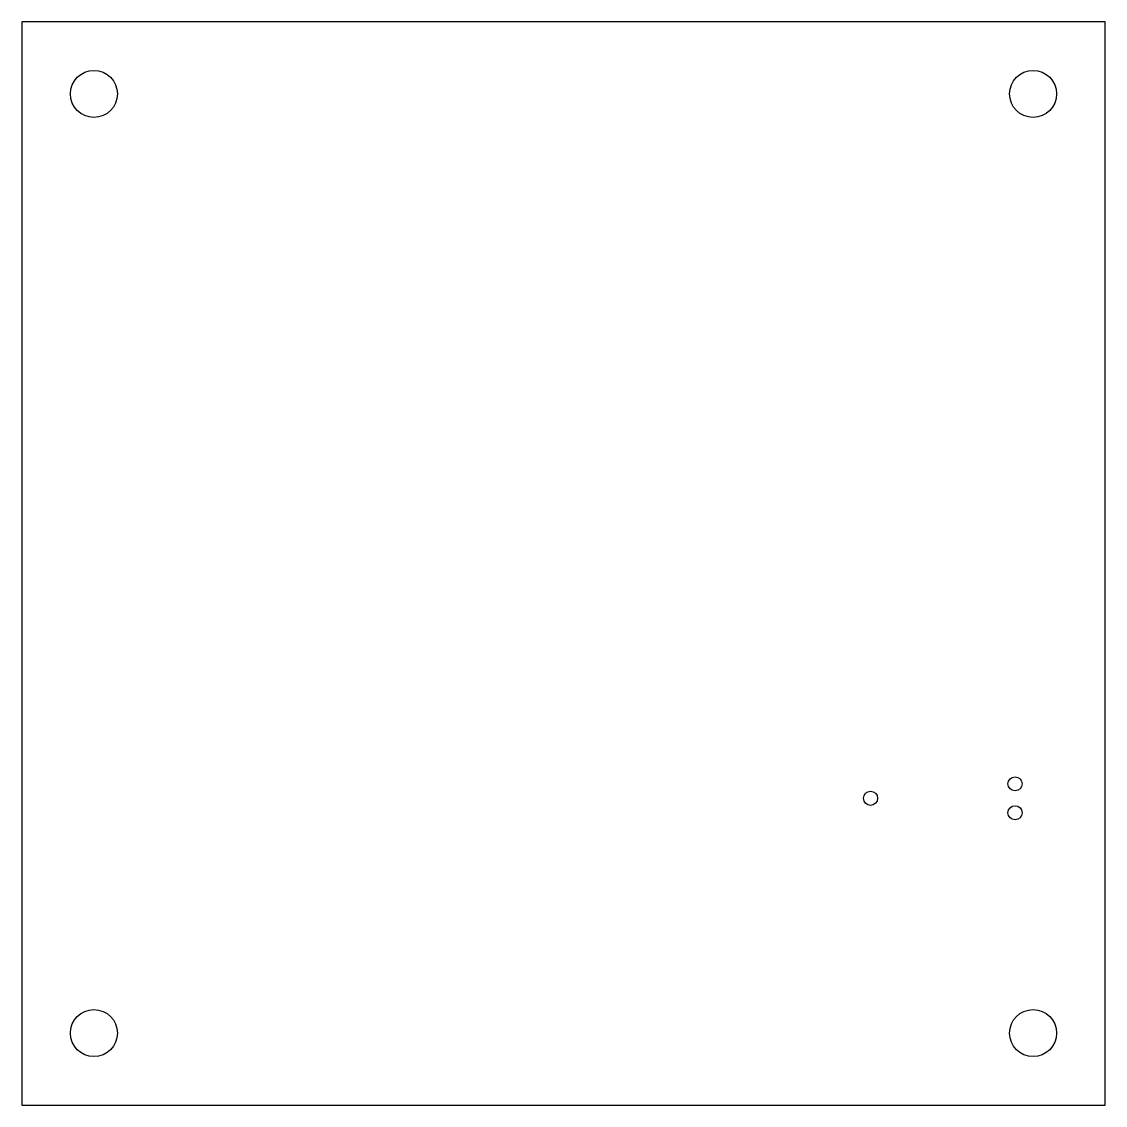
# Model space of a CAD drawing. Extents: x 0 to 3, y 0 to 3.
import ezdxf

# ---------------------------------------------------------------- set-up
doc = ezdxf.new("R2010")
doc.units = 0
doc.layers.add('20', color=178, linetype='CONTINUOUS')

msp = doc.modelspace()

# ---------------------------------------------------------------- linework, layer by layer
at = {"layer": '20'}
for p, q in [((3, 3), (0, 3)), ((0, 3), (0, 0)), ((3, 0), (3, 3)), ((0, 0), (3, 0))]:
    msp.add_line(p, q, dxfattribs=at)
for centre, radius in [((0.2, 2.8), 0.065), ((2.8, 2.8), 0.065), ((2.75, 0.89), 0.0195), ((2.35, 0.85), 0.0195), ((2.75, 0.81), 0.0195), ((0.2, 0.2), 0.065), ((2.8, 0.2), 0.065)]:
    msp.add_circle(centre, radius, dxfattribs=at)

doc.saveas('drawing.dxf')
